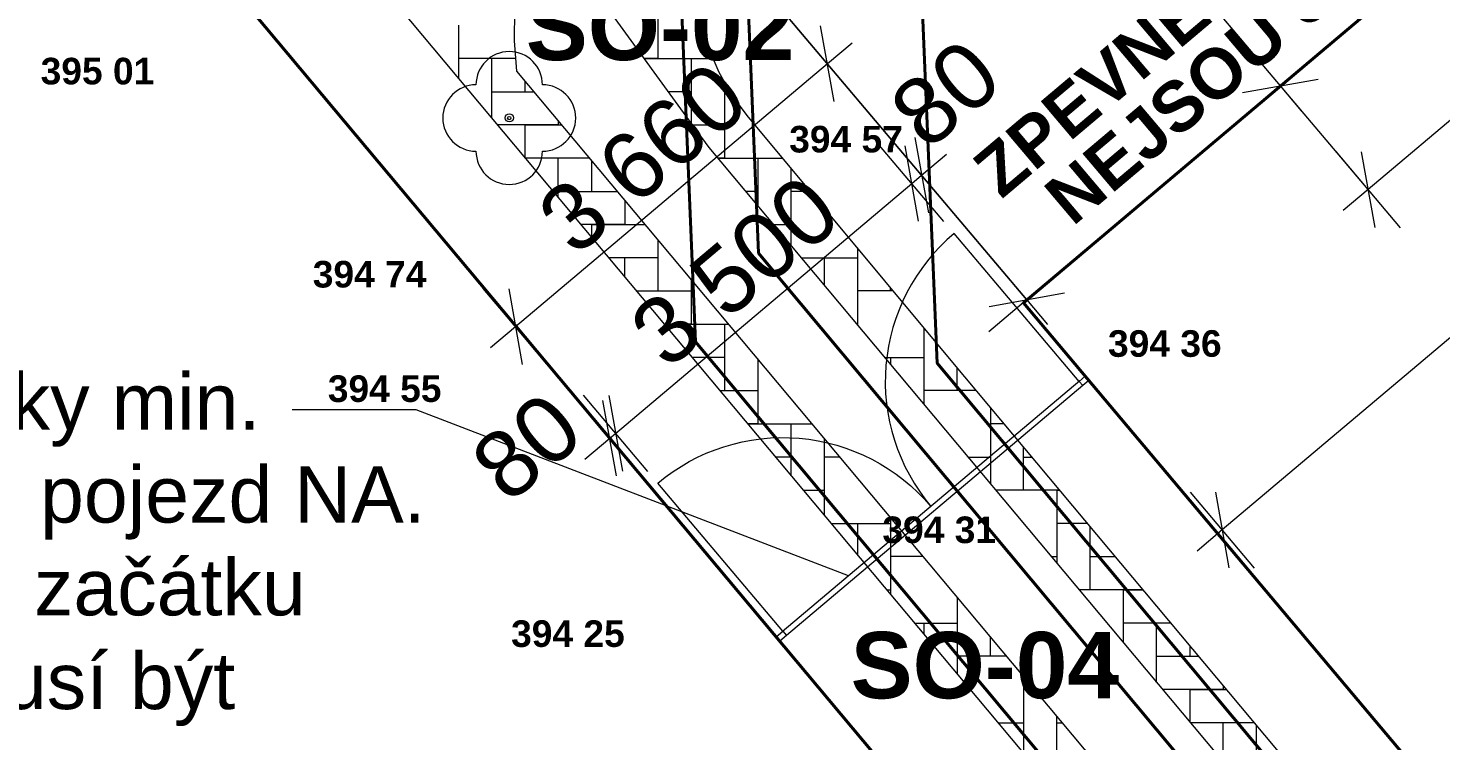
# Model space of a CAD drawing. Header units: millimetres. Extents: x 406050 to 619663, y -271768 to -128786.
# Drawn here: x 504621 to 517369, y -213752 to -207315 of the extents above; entities that cross this region are included whole.
import ezdxf

# ---------------------------------------------------------------- set-up
doc = ezdxf.new("R2010")
doc.units = ezdxf.units.MM
doc.header["$MEASUREMENT"] = 0
doc.linetypes.add('Wipeout_Contour', pattern=[1000, 0, -1000])
for name, color, linetype in [('BT_hranice_parcel', 7, 'Continuous'), ('BT_text_parcel', 7, 'Continuous'), ('Situace - koordinační', 7, 'Continuous')]:
    doc.layers.add(name, color=color, linetype=linetype)
doc.styles.add('GENEROVANÝ_STYL_1', font='Arial.ttf')
doc.styles.add('GENEROVANÝ_STYL_2', font='Arial Bold.ttf')
doc.linetypes.add('Elektřina - Elektrické vedení NN', pattern='A,0,[4,C.3. Koordinacni situace1.Shx,S=45.238095,R=0,X=0,Y=0.227838],-6150,0', length=6150)
doc.linetypes.add('K_ Kanalizace splašková', pattern='A,0,[2,C.3. Koordinacni situace1.Shx,S=19.047619,R=0,X=0,Y=0],-3150,0', length=3150)
doc.linetypes.add('Oplocení', pattern='A,0,[5,C.3. Koordinacni situace1.Shx,S=11.904762,R=0,X=0,Y=0],-1500,0', length=1500)
doc.linetypes.add('Vodovod - Podzemní', pattern='A,0,[3,C.3. Koordinacni situace1.Shx,S=59.52381,R=0,X=0,Y=0],-8250,0', length=8250)
doc.dimstyles.new('GENEROVANÝ_STYL__1', dxfattribs={"dimtxt": 600, "dimasz": 456, "dimexe": 0.18, "dimexo": 0.0625, "dimgap": 0, "dimtad": 1, "dimdec": 0, "dimzin": 0, "dimdsep": 46, "dimtxsty": 'GENEROVANÝ_STYL_1', "dimblk": 'ARROWHEAD_2', "dimblk1": 'ARROWHEAD_2', "dimblk2": 'ARROWHEAD_2', "dimcen": 0.09, "dimse1": 1, "dimse2": 1, "dimclrd": 7, "dimclre": 7, "dimclrt": 7, "dimazin": 0, "dimtfac": 1, "dimtdec": 4, "dimtmove": 2, "dimatfit": 3, "dimfxl": 1, "dimtolj": 1, "dimtzin": 0, "dimarcsym": 0})
doc.dimstyles.new('GENEROVANÝ_STYL__2', dxfattribs={"dimtxt": 600, "dimasz": 456, "dimexe": 0.18, "dimexo": 0.0625, "dimgap": 0, "dimtad": 1, "dimdec": 0, "dimzin": 0, "dimdsep": 46, "dimtxsty": 'GENEROVANÝ_STYL_1', "dimblk": 'ARROWHEAD_2', "dimblk1": 'ARROWHEAD_2', "dimblk2": 'ARROWHEAD_2', "dimcen": 0.09, "dimse1": 1, "dimse2": 1, "dimclrd": 7, "dimclre": 7, "dimclrt": 7, "dimazin": 0, "dimtfac": 1, "dimtdec": 4, "dimtmove": 0, "dimatfit": 3, "dimfxl": 1, "dimtolj": 1, "dimtzin": 0, "dimarcsym": 0})

# ---------------------------------------------------------------- blocks, each defined once
blk = doc.blocks.new('*X11')
at = {"layer": 'Situace - koordinační', "color": 253, "linetype": 'Continuous', "lineweight": 13, "true_color": 0xa8a8a8}
for p, q in [((510304, -206689), (510304, -207589)), ((508504, -207289), (508504, -207765)), ((509022, -207589), (508504, -207589)), ((508804, -208124), (508804, -207589)), ((510179, -207589), (510802, -207589)), ((510304, -207589), (510179, -207589)), ((510604, -207589), (510604, -208175)), ((508804, -207889), (509186, -207889)), ((509104, -207792), (509104, -207889)), ((510604, -207889), (510397, -207889)), ((510904, -207800), (510904, -207889)), ((510904, -207800), (510904, -208489)), ((510956, -207889), (510904, -207889)), ((509404, -208151), (509404, -208189)), ((509404, -208189), (508859, -208189)), ((509104, -208189), (509437, -208189)), ((509104, -208189), (509104, -208483)), ((510615, -208189), (510904, -208189)), ((509688, -208489), (509110, -208489)), ((509404, -208841), (509404, -208489)), ((509704, -208509), (509704, -208789)), ((510843, -208489), (511430, -208489)), ((510904, -208489), (510843, -208489)), ((511204, -208489), (511204, -208921)), ((511504, -208579), (511504, -208789)), ((511504, -208579), (511504, -209280)), ((509404, -208789), (509939, -208789)), ((511204, -208789), (511094, -208789)), ((511679, -208789), (511504, -208789)), ((510004, -208868), (510004, -209089)), ((510004, -209089), (509612, -209089)), ((509704, -209089), (510190, -209089)), ((509704, -209089), (509704, -209200)), ((511345, -209089), (511504, -209089)), ((510304, -209227), (510304, -209689)), ((512104, -209300), (512104, -209689)), ((510304, -209389), (509863, -209389)), ((510004, -209559), (510004, -209389)), ((511596, -209389), (512104, -209389)), ((511804, -209389), (511804, -209639)), ((512104, -209389), (512104, -209997)), ((510114, -209689), (510604, -209689)), ((510604, -209585), (510604, -209989)), ((512428, -209689), (512104, -209689)), ((512404, -209689), (512404, -209661)), ((510365, -209989), (510942, -209989)), ((510604, -209989), (510365, -209989)), ((510904, -209989), (510904, -210589)), ((512098, -209989), (512104, -209989)), ((512704, -210022), (512704, -210589)), ((510904, -210289), (510615, -210289)), ((511204, -210303), (511204, -210889)), ((512349, -210289), (512704, -210289)), ((512404, -210289), (512404, -210356)), ((512704, -210289), (512704, -210715)), ((513004, -210589), (513004, -210382)), ((510866, -210589), (511204, -210589)), ((513177, -210589), (512704, -210589)), ((513304, -210741), (513304, -211432)), ((511117, -210889), (511695, -210889)), ((511204, -210889), (511117, -210889)), ((511504, -210889), (511504, -211352)), ((513428, -210889), (513304, -210889)), ((511804, -211020), (511804, -211189)), ((511804, -211020), (511804, -211711)), ((513604, -211489), (513604, -211100)), ((511504, -211189), (511368, -211189)), ((511946, -211189), (511804, -211189)), ((513101, -211189), (513304, -211189)), ((513304, -211189), (513304, -211432)), ((513604, -211189), (513679, -211189)), ((511619, -211489), (511804, -211489)), ((513930, -211489), (513352, -211489)), ((513904, -211489), (513930, -211489)), ((513904, -211489), (513904, -212149)), ((512404, -211737), (512404, -212089)), ((511870, -211789), (512404, -211789)), ((512104, -211789), (512104, -212069)), ((512404, -211789), (512404, -212428)), ((514181, -211789), (513904, -211789)), ((514204, -212389), (514204, -211817)), ((512699, -212089), (512404, -212089)), ((513854, -212089), (513904, -212089)), ((513904, -212089), (513904, -212149)), ((514204, -212089), (514432, -212089)), ((512372, -212389), (512404, -212389)), ((513004, -212455), (513004, -212989)), ((514683, -212389), (514105, -212389)), ((514504, -212389), (514683, -212389)), ((514504, -212389), (514504, -212867)), ((512623, -212689), (513004, -212689)), ((512704, -212689), (512704, -212787)), ((513004, -212689), (513004, -213146)), ((514934, -212689), (514504, -212689)), ((514804, -213225), (514804, -212689)), ((513304, -212989), (513304, -212813)), ((513451, -212989), (513004, -212989)), ((514804, -212989), (515185, -212989)), ((515104, -212893), (515104, -212989)), ((513604, -213172), (513604, -213863)), ((515404, -213252), (515404, -213289)), ((513702, -213289), (513604, -213289)), ((515404, -213289), (514858, -213289)), ((515104, -213289), (515436, -213289)), ((515104, -213289), (515104, -213584)), ((513376, -213589), (513604, -213589)), ((513604, -213589), (513604, -213863)), ((513904, -213889), (513904, -213531)), ((513904, -213589), (513953, -213589)), ((515687, -213589), (515109, -213589)), ((515404, -213943), (515404, -213589)), ((515704, -213611), (515704, -213889))]:
    blk.add_line(p, q, dxfattribs=at)
blk = doc.blocks.new('výplň_1')
at = {"color": 254, "linetype": 'Wipeout_Contour', "lineweight": 0, "ltscale": 23826820.9208767}
blk.add_wipeout([(507737, -202723), (507704, -202761), (507473, -203118), (507287, -203502), (507151, -203905), (507067, -204322), (507035, -204747), (507056, -205172), (507130, -205591), (507256, -205998), (507431, -206386), (507654, -206748), (543199, -249246), (543593, -249026), (509031, -207704), (509010, -207428), (509011, -207151), (509032, -206875), (509075, -206602), (509139, -206333), (509178, -206211), (510581, -208143), (510763, -208393), (544381, -248586), (544774, -248366), (512965, -210335), (511109, -208103), (510971, -207917), (510963, -207903), (510856, -207716), (510765, -207503), (510699, -207281), (510659, -207052), (510646, -206821), (510659, -206590), (510699, -206362), (510765, -206139), (510841, -205962), (511312, -206453), (518417, -200545), (514580, -195932), (509463, -200188), (507297, -202263)], dxfattribs=at).dxf.layer = 'Situace - koordinační'
at = {"layer": 'Situace - koordinační', "color": 7, "linetype": 'Continuous', "lineweight": 13, "flags": 128}
for points in [[(507654, -206748), (543199, -249246)], [(543593, -249026), (509031, -207704), (509010, -207428), (509011, -207151), (509032, -206875), (509075, -206602), (509139, -206333), (509178, -206211), (510581, -208143), (510763, -208393), (544381, -248586)], [(544774, -248366), (512965, -210335), (511109, -208103), (510971, -207917), (510963, -207903), (510856, -207716), (510765, -207503), (510699, -207281)]]:
    blk.add_lwpolyline(points, dxfattribs=at)
at = {"layer": 'Situace - koordinační', "color": 253, "linetype": 'Continuous', "lineweight": 13, "true_color": 0xa8a8a8}
blk.add_blockref('*X11', (0, 0), dxfattribs=at)
blk = doc.blocks.new('*D87')
at = {"layer": 'Situace - koordinační', "color": 7, "linetype": 'Continuous', "lineweight": 13}
for p, q in [((507640, -201973), (506953, -202554)), ((507297, -202263), (507107, -202039)), ((507638, -202202), (506956, -202325)), ((513633, -209766), (507297, -202263)), ((513977, -209476), (513289, -210057)), ((513292, -209828), (513974, -209705)), ((513822, -209991), (513633, -209766))]:
    blk.add_line(p, q, dxfattribs=at)
at = {"layer": 'Situace - koordinační', "color": 7, "lineweight": 13, "insert": (510201, -205517), "char_height": 600, "attachment_point": 7, "rotation": 310.1798, "style": 'GENEROVANÝ_STYL_1'}
blk.add_mtext('\\A1;{\\pql;\\fArial|b0|i0|c0|p0;\\W1.000000;9\xa0820}', dxfattribs=at)
blk = doc.blocks.new('ARROWHEAD_2')
at = {"color": 0, "linetype": 'Continuous', "lineweight": 0}
for p, q in [((-0.378, -0.655), (0.378, 0.655)), ((0, 0), (-1, 0))]:
    blk.add_line(p, q, dxfattribs=at)
blk = doc.blocks.new('*D88')
at = {"layer": 'Situace - koordinační', "color": 7, "linetype": 'Continuous', "lineweight": 13}
for p, q in [((509119, -200478), (509806, -199897)), ((509273, -199963), (509463, -200188)), ((509803, -200126), (509122, -200249)), ((509463, -200188), (515921, -207835)), ((515577, -208126), (516265, -207545)), ((515580, -207897), (516262, -207774)), ((515921, -207835), (516110, -208060))]:
    blk.add_line(p, q, dxfattribs=at)
at = {"layer": 'Situace - koordinační', "color": 7, "lineweight": 13, "insert": (512118, -203146), "char_height": 600, "attachment_point": 7, "rotation": 310.1798, "style": 'GENEROVANÝ_STYL_1'}
blk.add_mtext('\\A1;{\\pql;\\fArial|b0|i0|c0|p0;\\W1.000000;10\xa0010}', dxfattribs=at)
blk = doc.blocks.new('*D90')
at = {"layer": 'Situace - koordinační', "color": 7, "linetype": 'Continuous', "lineweight": 13}
for p, q in [((527279, -199261), (527860, -199949)), ((527631, -199946), (527508, -199264)), ((527794, -199416), (527569, -199605)), ((527569, -199605), (516713, -208773)), ((516422, -208429), (517003, -209117)), ((516651, -208432), (516774, -209114)), ((516713, -208773), (516489, -208962))]:
    blk.add_line(p, q, dxfattribs=at)
at = {"layer": 'Situace - koordinační', "color": 7, "lineweight": 13, "insert": (521102, -204909), "char_height": 600, "attachment_point": 7, "rotation": 40.1798, "style": 'GENEROVANÝ_STYL_1'}
blk.add_mtext('\\A1;{\\pql;\\fArial|b0|i0|c0|p0;\\W1.000000;14\xa0210}', dxfattribs=at)
blk = doc.blocks.new('*D91')
at = {"layer": 'Situace - koordinační', "color": 7, "linetype": 'Continuous', "lineweight": 13}
for p, q in [((528247, -200407), (528827, -201095)), ((528598, -201092), (528476, -200410)), ((528761, -200562), (528537, -200751)), ((528537, -200751), (515396, -211848)), ((515106, -211505), (515686, -212192)), ((515335, -211507), (515457, -212189)), ((515396, -211848), (515172, -212038))]:
    blk.add_line(p, q, dxfattribs=at)
at = {"layer": 'Situace - koordinační', "color": 7, "lineweight": 13, "insert": (520928, -207020), "char_height": 600, "attachment_point": 7, "rotation": 40.1798, "style": 'GENEROVANÝ_STYL_1'}
blk.add_mtext('\\A1;{\\pql;\\fArial|b0|i0|c0|p0;\\W1.000000;17\xa0200}', dxfattribs=at)
blk = doc.blocks.new('*D104')
at = {"layer": 'Situace - koordinační', "color": 7, "linetype": 'Continuous', "lineweight": 13}
for p, q in [((510159, -211363), (509579, -210675)), ((510212, -211319), (509631, -210631)), ((509930, -211360), (509808, -210678)), ((509860, -210634), (509983, -211316)), ((509869, -211019), (509921, -210975)), ((509645, -211208), (509869, -211019))]:
    blk.add_line(p, q, dxfattribs=at)
at = {"layer": 'Situace - koordinační', "color": 7, "lineweight": 13, "insert": (508960, -211630), "char_height": 600, "attachment_point": 7, "rotation": 40.1708, "style": 'GENEROVANÝ_STYL_1'}
blk.add_mtext('\\A1;{\\pql;\\fArial|b0|i0|c0|p0;\\W1.000000;80}', dxfattribs=at)
blk = doc.blocks.new('*D105')
at = {"layer": 'Situace - koordinační', "color": 7, "linetype": 'Continuous', "lineweight": 13}
for p, q in [((512623, -208302), (512745, -208984)), ((512885, -209061), (512305, -208374)), ((512656, -209059), (512534, -208377)), ((512595, -208718), (512684, -208643)), ((509921, -210975), (512595, -208718)), ((509930, -211360), (509808, -210678)), ((509860, -210634), (509983, -211316))]:
    blk.add_line(p, q, dxfattribs=at)
at = {"layer": 'Situace - koordinační', "color": 7, "lineweight": 13, "insert": (510394, -210419), "char_height": 600, "attachment_point": 7, "rotation": 40.1708, "style": 'GENEROVANÝ_STYL_1'}
blk.add_mtext('\\A1;{\\pql;\\fArial|b0|i0|c0|p0;\\W1.000000;3 500}', dxfattribs=at)
blk = doc.blocks.new('*D106')
at = {"layer": 'Situace - koordinační', "color": 7, "linetype": 'Continuous', "lineweight": 13}
for p, q in [((512974, -208986), (512394, -208299)), ((512623, -208302), (512745, -208984)), ((512656, -209059), (512534, -208377)), ((512684, -208643), (512908, -208453)), ((512595, -208718), (512684, -208643))]:
    blk.add_line(p, q, dxfattribs=at)
at = {"layer": 'Situace - koordinační', "color": 7, "lineweight": 13, "insert": (512739, -208439), "char_height": 600, "attachment_point": 7, "rotation": 40.1708, "style": 'GENEROVANÝ_STYL_1'}
blk.add_mtext('\\A1;{\\pql;\\fArial|b0|i0|c0|p0;\\W1.000000;80}', dxfattribs=at)
blk = doc.blocks.new('*D107')
at = {"layer": 'Situace - koordinační', "color": 7, "linetype": 'Continuous', "lineweight": 13}
for p, q in [((512124, -207979), (511543, -207291)), ((511894, -207976), (511772, -207294)), ((511833, -207635), (512057, -207446)), ((509018, -210011), (511833, -207635)), ((509309, -210355), (508728, -209667)), ((508957, -209670), (509079, -210352)), ((508794, -210201), (509018, -210011))]:
    blk.add_line(p, q, dxfattribs=at)
at = {"layer": 'Situace - koordinační', "color": 7, "lineweight": 13, "insert": (509562, -209396), "char_height": 600, "attachment_point": 7, "rotation": 40.1708, "style": 'GENEROVANÝ_STYL_1'}
blk.add_mtext('\\A1;{\\pql;\\fArial|b0|i0|c0|p0;\\W1.000000;3 660}', dxfattribs=at)

msp = doc.modelspace()

# ---------------------------------------------------------------- block references
at = {"layer": 'Situace - koordinační', "color": 253, "linetype": 'Continuous', "lineweight": 13, "true_color": 0xa8a8a8}
msp.add_blockref('výplň_1', (0, 0), dxfattribs=at)

# ---------------------------------------------------------------- texts
at = {"layer": 'Situace - koordinační', "color": 45, "linetype": 'Continuous', "lineweight": 13, "true_color": 0xa97e33, "insert": (504732.8, -207826.3), "char_height": 240, "attachment_point": 7, "style": 'GENEROVANÝ_STYL_2'}
msp.add_mtext('\\A1;{\\pql;\\fArial|b1|i0|c0|p0;\\W1.000000;395 01}', dxfattribs=at)
at = {"layer": 'Situace - koordinační', "color": 1, "linetype": 'Continuous', "lineweight": 13, "char_height": 509.398, "attachment_point": 7, "style": 'GENEROVANÝ_STYL_1'}
for s, insert in [('\\A1;{\\pql;\\fArial|b0|i0|c0|p0;\\W1.000000;Příjezdová cesta šířky min.}', (498214.8, -211096.7)), ('\\A1;{\\pql;\\fArial|b0|i0|c0|p0;\\W1.000000;příjezdové cesty) musí být}', (498223.3, -213619.9))]:
    msp.add_mtext(s, dxfattribs=dict(at, insert=insert))

# ---------------------------------------------------------------- next in the draw order: linework, layer by layer
at = {"layer": 'BT_hranice_parcel', "color": 7, "linetype": 'Continuous', "lineweight": 13, "flags": 128}
for points in [[(513617.1, -190135), (515791.9, -192776.5), (504731.9, -204876.5), (524261.9, -228226.5), (542411.9, -249686.5), (545561.9, -247926.5), (540141.9, -241276.5), (534771.9, -234966.5), (527331.9, -226126.5), (513601.9, -209796.5), (526781.9, -198666.5), (518321.9, -189536.5), (494381.9, -160746.5), (492071.9, -163966.5), (513000.5, -189386.1)], [(491981.9, -200976.5), (489241.9, -204406.5), (486461.9, -202236.5), (485871.9, -202986.5), (485031.9, -202326.5), (482551.9, -205546.5), (477031.9, -201286.5), (473291.9, -197866.5), (469291.9, -207016.5), (486741.9, -234266.5), (510001.9, -216566.5), (538911.9, -251686.5), (542411.9, -249686.5), (524261.9, -228226.5), (504731.9, -204876.5), (492791.9, -190426.5), (491531.9, -194156.5)], [(514110.1, -210501.8), (511426.1, -212767.6)], [(514137.4, -210543.1), (511463.4, -212801.2)]]:
    msp.add_lwpolyline(points, dxfattribs=at)
for points in [[(534411.9, -221286.5), (535401.9, -217556.5), (539211.9, -214356.5), (526781.9, -198666.5), (513601.9, -209796.5), (527331.9, -226126.5)], [(514159.7, -210460), (514191.8, -210497.9), (514137.8, -210543.5), (514105.7, -210505.5)], [(511431.3, -212763.2), (511463.4, -212801.2), (511402.9, -212852.3), (511370.8, -212814.3)]]:
    msp.add_lwpolyline(points, close=True, dxfattribs=at)
for points in [[(514105.3, -210506.6), (512976.8, -209169, 0.4142212), (512768.1, -211634.7)], [(511431.3, -212763.3), (510302.4, -211426, -0.4142212), (512768.1, -211634.7)]]:
    msp.add_lwpolyline(points, format="xyb", dxfattribs=at)
at = {"layer": 'BT_text_parcel', "color": 7, "linetype": 'Continuous', "lineweight": 13, "flags": 128}
for points in [[(515922.2, -207837.1), (509462.5, -200187.6)], [(513634.6, -209768.8), (507296.6, -202263.4)], [(516712.7, -208773.2), (515922.2, -207837.1)]]:
    msp.add_lwpolyline(points, dxfattribs=at)
at = {"layer": 'Situace - koordinační', "color": 41, "linetype": 'Oplocení', "lineweight": 40, "true_color": 0xfed65c, "flags": 128}
msp.add_lwpolyline([(542411.9, -249686.5), (524495.3, -228502.5), (514496.9, -216551.5), (504731.9, -204876.5), (505391.9, -203166.5), (502856.9, -200521.5), (500321.9, -197876.5), (498511.9, -195411.5), (496701.9, -192946.5), (492791.9, -190426.5), (488126.9, -184671.5), (483461.9, -178916.5), (487766.9, -171441.5), (492071.9, -163966.5), (494381.9, -160746.5), (506351.9, -175141.5), (518321.9, -189536.5), (522551.9, -194101.5), (526781.9, -198666.5), (513601.9, -209796.5), (520466.9, -217961.5), (527331.9, -226126.5), (534771.9, -234966.5), (539389.2, -240392), (540141.9, -241276.5), (542851.9, -244601.5), (545561.9, -247926.5)], dxfattribs=at)
at = {"layer": 'Situace - koordinační', "color": 66, "linetype": 'K_ Kanalizace splašková', "lineweight": 40, "true_color": 0x6d6f03}
msp.add_lwpolyline([(496991.8, -181043.1), (510720.8, -197553.4), (510877.6, -201320.2), (511211.6, -209347), (542791.5, -247178.9)], dxfattribs=at)
at = {"layer": 'Situace - koordinační', "color": 153, "linetype": 'Vodovod - Podzemní', "lineweight": 40, "true_color": 0x6ea3d8}
msp.add_lwpolyline([(541939.9, -247638.3), (510644.4, -210147), (510129.8, -197781), (499929, -185513.8), (502854.6, -183087.1)], dxfattribs=at)
at = {"layer": 'Situace - koordinační', "color": 246, "linetype": 'Elektřina - Elektrické vedení NN', "lineweight": 40, "true_color": 0x7b0011}
msp.add_lwpolyline([(502986.2, -183283.5), (501750.6, -184310.9), (512267.1, -196957.9), (512445.9, -201254.9), (512824.1, -210342.4), (543252.1, -246794.4), (544631.1, -248446.5), (545561.9, -247926.5)], dxfattribs=at)
at = {"layer": 'Situace - koordinační', "color": 1, "linetype": 'Continuous', "lineweight": 13}
msp.add_lwpolyline([(512024.9, -212262.1), (508121.5, -210763.4), (507003.8, -210763.4)], dxfattribs=at)
at = {"layer": 'Situace - koordinační', "color": 62, "linetype": 'Continuous', "lineweight": 20, "true_color": 0xabb71c}
for centre, radius in [((508963.1, -208124.7), 37.5), ((508961.9, -208126.5), 15)]:
    msp.add_circle(centre, radius, dxfattribs=at)
for centre, start, end in [((508961.9, -207826.5), 0, 180), ((508661.9, -208126.5), 90, 270), ((509261.9, -208126.5), 270, 90), ((508961.9, -208426.5), 180, 0)]:
    msp.add_arc(centre, 300, start, end, dxfattribs=at)

# ---------------------------------------------------------------- next in the draw order: texts
at = {"layer": 'Situace - koordinační', "color": 7, "linetype": 'Continuous', "lineweight": 13, "insert": (518680.2, -205207.1), "char_height": 450, "attachment_point": 8, "rotation": 40.1798, "line_spacing_factor": 0.804738, "style": 'GENEROVANÝ_STYL_2'}
msp.add_mtext('\\A1;{\\pqc;\\fArial|b1|i0|c0|p0;\\W1.000000;ZPEVNĚNÉ PLOCHY, TERASA ANI GARÁŽ\\P\\pqc;\\fArial|b1|i0|c0|p0;\\W1.000000;NEJSOU SOUČÁSTÍ DODÁVKY LUCERN}', dxfattribs=at)
at = {"layer": 'Situace - koordinační', "color": 124, "linetype": 'Continuous', "lineweight": 13, "char_height": 600, "attachment_point": 7, "style": 'GENEROVANÝ_STYL_2'}
for s, insert in [('\\A1;{\\pql;\\fArial|b1|i0|c0|p0;\\W1.000000;SO-02}', (509111.8, -207611.9)), ('\\A1;{\\pql;\\fArial|b1|i0|c0|p0;\\W1.000000;SO-04}', (512043.4, -213377.6))]:
    msp.add_mtext(s, dxfattribs=dict(at, insert=insert))
at = {"layer": 'Situace - koordinační', "color": 45, "linetype": 'Continuous', "lineweight": 13, "true_color": 0xa97e33, "char_height": 240, "attachment_point": 7, "style": 'GENEROVANÝ_STYL_2'}
for s, insert in [('\\A1;{\\pql;\\fArial|b1|i0|c0|p0;\\W1.000000;394 57}', (511488.8, -208441.3)), ('\\A1;{\\pql;\\fArial|b1|i0|c0|p0;\\W1.000000;394 74}', (507188.8, -209661.3)), ('\\A1;{\\pql;\\fArial|b1|i0|c0|p0;\\W1.000000;394 36}', (514365.8, -210287.3)), ('\\A1;{\\pql;\\fArial|b1|i0|c0|p0;\\W1.000000;394 55}', (507324.8, -210695.3)), ('\\A1;{\\pql;\\fArial|b1|i0|c0|p0;\\W1.000000;394 31}', (512329.8, -211970.3)), ('\\A1;{\\pql;\\fArial|b1|i0|c0|p0;\\W1.000000;394 25}', (508978.8, -212908.3))]:
    msp.add_mtext(s, dxfattribs=dict(at, insert=insert))
at = {"layer": 'Situace - koordinační', "color": 1, "linetype": 'Continuous', "lineweight": 13, "char_height": 509.398, "attachment_point": 7, "style": 'GENEROVANÝ_STYL_1'}
for s, insert in [('\\A1;{\\pql;\\fArial|b0|i0|c0|p0;\\W1.000000;3,0 m zpevněná pro pojezd NA.}', (498240.2, -211934.9)), ('\\A1;{\\pql;\\fArial|b0|i0|c0|p0;\\W1.000000;Vrata (která jsou na začátku}', (498265.6, -212773.2))]:
    msp.add_mtext(s, dxfattribs=dict(at, insert=insert))

# ---------------------------------------------------------------- next in the draw order: dimensions: what is measured, and where the dimension line sits
at = {"layer": 'Situace - koordinační', "color": 7, "linetype": 'Continuous', "lineweight": 13}
for base, p1, p2, angle, dimstyle, picture, middle, turn in [((516712.7, -208773.2), (527569.3, -199605.1), (516712.7, -208773.2), 220.1798, 'GENEROVANÝ_STYL__2', '*D90', (521898.1, -203844.5), 40.1798), ((515920.8, -207835.5), (509462.5, -200187.6), (515920.8, -207835.5), 310.1798, 'GENEROVANÝ_STYL__1', '*D88', (513183, -203942.4), 310.1798), ((515396, -211848.4), (528537.1, -200751.2), (515396, -211848.4), 220.1798, 'GENEROVANÝ_STYL__2', '*D91', (521723.7, -205955.2), 40.1798), ((507296.646, -202263.4228), (513632.703, -209766.4984), (507296.646, -202263.4228), 130.1798, 'GENEROVANÝ_STYL__1', '*D87', (511113.9733, -206132.879), 310.1798)]:
    dim = msp.add_linear_dim(base=base, p1=p1, p2=p2, angle=angle, dimstyle=dimstyle, dxfattribs=at)
    dim.commit()
    dim.dimension.update_dxf_attribs({"geometry": picture, "text_midpoint": middle, "dimtype": 160, "text_rotation": turn})
for base, p1, p2, text, picture, middle in [((511833.2, -207634.9), (509868.9, -211019), (512683.9, -208642.6), '3 660', '*D107', (510177.8, -208482.8)), ((512683.9, -208642.6), (514105.3, -210506.6), (513634.6, -209768.8), '80', '*D106', (512905.4, -207906)), ((512595, -208717.6), (511431.3, -212763.3), (514105.3, -210506.6), '3 500', '*D105', (511010.3, -209505.8)), ((509921.4, -210974.7), (509934.2, -211096.3), (511431.3, -212763.3), '80', '*D104', (509126, -211096.5))]:
    dim = msp.add_linear_dim(base=base, p1=p1, p2=p2, angle=40.17084, text=text, dimstyle='GENEROVANÝ_STYL__2', dxfattribs=at)
    dim.commit()
    dim.dimension.update_dxf_attribs({"geometry": picture, "text_midpoint": middle, "dimtype": 160, "text_rotation": 40.17084})

doc.saveas('drawing.dxf')
